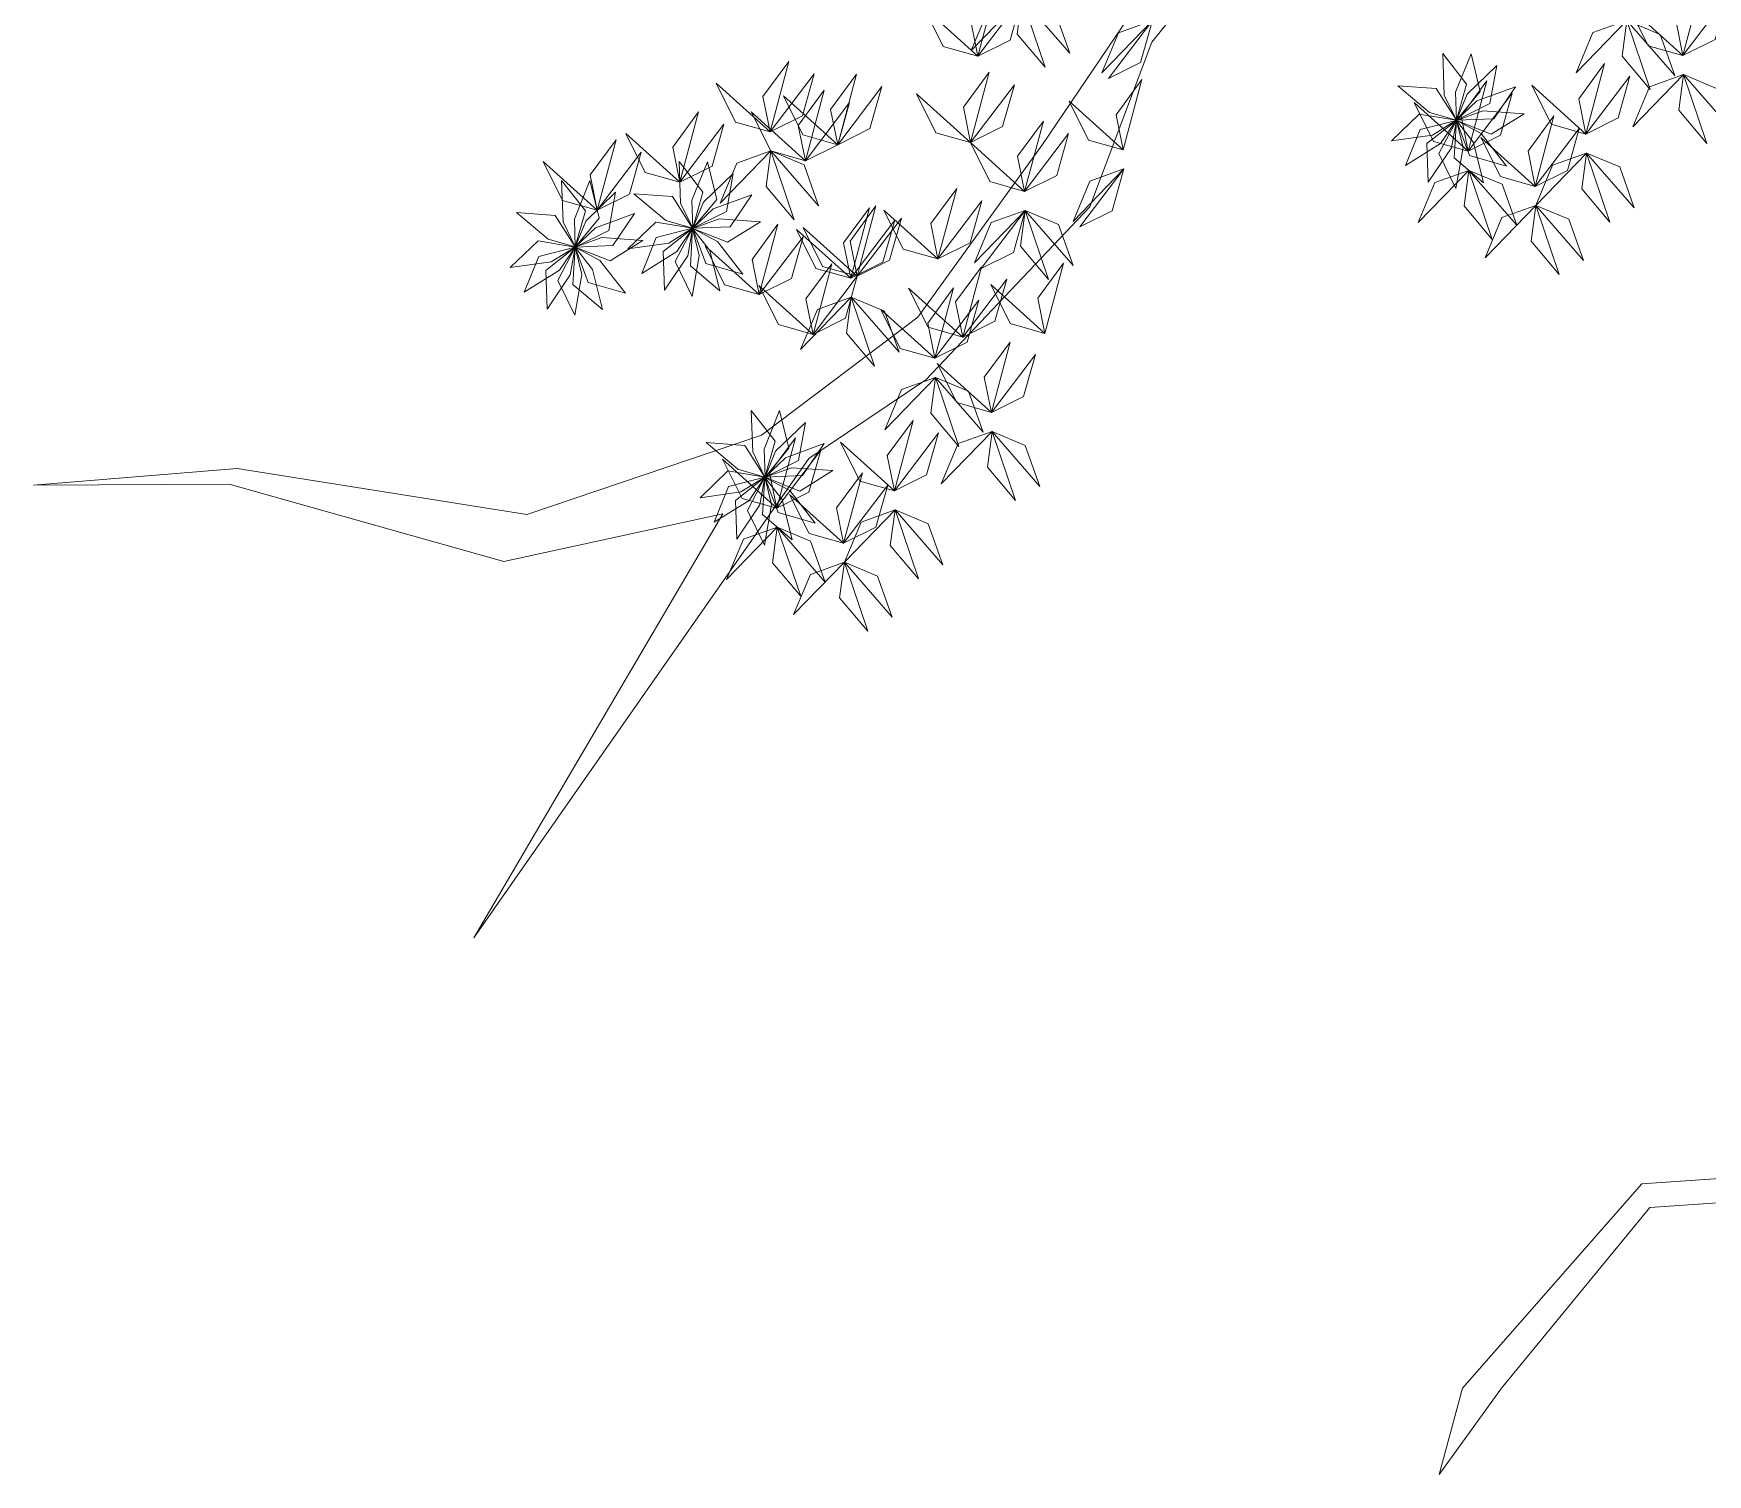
# Model space of a CAD drawing. Header units: inches. Extents: x -173 to 14008, y -3334 to 10368.
# Drawn here: x 12136.3 to 12274.1, y 473.9 to 592.5 of the extents above; entities that cross this region are included whole.
import ezdxf

# ---------------------------------------------------------------- set-up
doc = ezdxf.new("R2010")
doc.units = ezdxf.units.IN
doc.header["$MEASUREMENT"] = 0
doc.layers.add('ARREDAMENTO', color=8, linetype='Continuous', lineweight=18)

msp = doc.modelspace()

# ---------------------------------------------------------------- linework, layer by layer
at = {"layer": 'ARREDAMENTO', "linetype": 'Continuous', "lineweight": 0}
for points in [[(12237.31, 609.92), (12219.35, 583.41), (12209.09, 569.19), (12196.23, 559.47), (12176.91, 552.94), (12153.04, 556.72), (12136.28, 555.37), (12152.4, 555.43), (12175, 549.07), (12193.03, 553.01), (12172.53, 518.11), (12200.11, 557.55), (12209.76, 564.03), (12223.24, 578.27), (12228.35, 591.83), (12236.69, 602.18)], [(12288.67, 499.21), (12268.68, 497.84), (12253.92, 481.02), (12252.01, 473.92), (12257.14, 481.04), (12269.34, 495.91), (12289.32, 497.28)]]:
    msp.add_lwpolyline(points, dxfattribs=at)
at = {"layer": 'ARREDAMENTO', "lineweight": 0}
for points in [[(12214.03, 590.66), (12213.44, 593.56), (12215.57, 596.45), (12214.03, 590.66)], [(12217.66, 595.43), (12214.87, 594.44), (12213.48, 591.12), (12217.66, 595.43)], [(12214.03, 590.66), (12216.68, 591.98), (12217.66, 595.43), (12214.03, 590.66)], [(12214.03, 590.66), (12216.68, 591.98), (12217.66, 595.43), (12214.03, 590.66)], [(12217.66, 595.43), (12217.27, 592.49), (12219.58, 589.75), (12217.66, 595.43)], [(12217.66, 595.43), (12220.39, 594.29), (12221.6, 590.91), (12217.66, 595.43)], [(12272.07, 590.71), (12271.48, 593.62), (12273.61, 596.51), (12272.07, 590.71)], [(12272.07, 590.71), (12274.72, 592.04), (12275.7, 595.49), (12272.07, 590.71)], [(12214.03, 590.66), (12211.17, 591.46), (12209.57, 594.68), (12214.03, 590.66)], [(12272.07, 590.71), (12269.21, 591.52), (12267.61, 594.73), (12272.07, 590.71)], [(12228.41, 593.6), (12225.62, 592.6), (12224.24, 589.29), (12228.41, 593.6)], [(12224.78, 588.82), (12227.43, 590.15), (12228.41, 593.6), (12224.78, 588.82)], [(12267.46, 593.6), (12264.67, 592.61), (12263.29, 589.3), (12267.46, 593.6)], [(12267.46, 593.6), (12267.07, 590.66), (12269.39, 587.92), (12267.46, 593.6)], [(12267.46, 593.6), (12270.2, 592.46), (12271.4, 589.08), (12267.46, 593.6)], [(12196.93, 584.43), (12196.34, 587.34), (12198.47, 590.23), (12196.93, 584.43)], [(12252.3, 590.88), (12252.42, 587.47), (12253.43, 585.4), (12254.26, 588.37), (12252.3, 590.88)], [(12254.63, 590.86), (12253.36, 587.7), (12253.43, 585.39), (12255.39, 587.77), (12254.63, 590.86)], [(12256.75, 589.89), (12254.3, 587.53), (12253.43, 585.39), (12256.19, 586.76), (12256.75, 589.89)], [(12264.08, 584.26), (12263.5, 587.16), (12265.62, 590.05), (12264.08, 584.26)], [(12196.93, 584.43), (12199.58, 585.76), (12200.56, 589.21), (12196.93, 584.43)], [(12202.49, 583.38), (12201.9, 586.29), (12204.03, 589.18), (12202.49, 583.38)], [(12213.42, 583.55), (12212.84, 586.46), (12214.96, 589.35), (12213.42, 583.55)], [(12226, 582.95), (12225.42, 585.85), (12227.54, 588.74), (12226, 582.95)], [(12254.39, 582.84), (12253.81, 585.75), (12255.93, 588.64), (12254.39, 582.84)], [(12264.08, 584.26), (12266.73, 585.58), (12267.71, 589.03), (12264.08, 584.26)], [(12272.12, 589.15), (12269.33, 588.15), (12267.94, 584.84), (12272.12, 589.15)], [(12272.12, 589.15), (12271.73, 586.21), (12274.04, 583.47), (12272.12, 589.15)], [(12272.12, 589.15), (12274.85, 588.01), (12276.06, 584.63), (12272.12, 589.15)], [(12196.93, 584.43), (12194.08, 585.24), (12192.48, 588.45), (12196.93, 584.43)], [(12202.49, 583.38), (12199.63, 584.19), (12198.04, 587.4), (12202.49, 583.38)], [(12199.83, 582.06), (12199.25, 584.97), (12201.38, 587.86), (12199.83, 582.06)], [(12202.49, 583.38), (12205.14, 584.7), (12206.12, 588.16), (12202.49, 583.38)], [(12213.42, 583.55), (12210.57, 584.36), (12208.97, 587.57), (12213.42, 583.55)], [(12213.42, 583.55), (12216.07, 584.87), (12217.05, 588.32), (12213.42, 583.55)], [(12248.59, 588.23), (12251.2, 586.04), (12253.42, 585.39), (12251.77, 588), (12248.59, 588.23)], [(12258.3, 588.15), (12255.1, 586.98), (12253.43, 585.39), (12256.51, 585.52), (12258.3, 588.15)], [(12254.39, 582.84), (12257.05, 584.16), (12258.02, 587.62), (12254.39, 582.84)], [(12264.08, 584.26), (12261.23, 585.06), (12259.63, 588.28), (12264.08, 584.26)], [(12189.49, 580.29), (12188.91, 583.19), (12191.04, 586.08), (12189.49, 580.29)], [(12199.83, 582.06), (12196.98, 582.87), (12195.38, 586.08), (12199.83, 582.06)], [(12199.83, 582.06), (12202.49, 583.38), (12203.46, 586.84), (12199.83, 582.06)], [(12226, 582.95), (12223.15, 583.75), (12221.55, 586.97), (12226, 582.95)], [(12248.08, 583.7), (12251.45, 584.17), (12253.41, 585.39), (12250.37, 585.9), (12248.08, 583.7)], [(12254.39, 582.84), (12251.54, 583.65), (12249.94, 586.86), (12254.39, 582.84)], [(12259, 585.93), (12255.6, 586.17), (12253.43, 585.38), (12256.3, 584.25), (12259, 585.93)], [(12259.91, 579.95), (12259.32, 582.86), (12261.45, 585.75), (12259.91, 579.95)], [(12189.49, 580.29), (12192.15, 581.61), (12193.13, 585.06), (12189.49, 580.29)], [(12217.87, 579.53), (12217.29, 582.44), (12219.42, 585.33), (12217.87, 579.53)], [(12249.23, 581.67), (12252.12, 583.48), (12253.41, 585.38), (12250.43, 584.62), (12249.23, 581.67)], [(12251.1, 580.29), (12253.01, 583.11), (12253.42, 585.38), (12251, 583.47), (12251.1, 580.29)], [(12253.38, 579.78), (12253.97, 583.14), (12253.42, 585.38), (12251.99, 582.65), (12253.38, 579.78)], [(12255.66, 580.25), (12254.84, 583.56), (12253.42, 585.38), (12253.23, 582.3), (12255.66, 580.25)], [(12257.56, 581.6), (12255.46, 584.29), (12253.43, 585.38), (12254.5, 582.49), (12257.56, 581.6)], [(12259.91, 579.95), (12262.56, 581.27), (12263.54, 584.72), (12259.91, 579.95)], [(12182.69, 577.99), (12182.11, 580.89), (12184.24, 583.78), (12182.69, 577.99)], [(12189.49, 580.29), (12186.64, 581.09), (12185.04, 584.31), (12189.49, 580.29)], [(12217.87, 579.53), (12215.02, 580.34), (12213.42, 583.55), (12217.87, 579.53)], [(12217.87, 579.53), (12220.53, 580.85), (12221.5, 584.31), (12217.87, 579.53)], [(12259.91, 579.95), (12257.05, 580.76), (12255.45, 583.97), (12259.91, 579.95)], [(12182.69, 577.99), (12179.84, 578.79), (12178.24, 582.01), (12182.69, 577.99)], [(12182.69, 577.99), (12185.35, 579.31), (12186.32, 582.76), (12182.69, 577.99)], [(12189.43, 581.99), (12189.55, 578.58), (12190.56, 576.51), (12191.39, 579.48), (12189.43, 581.99)], [(12191.77, 581.97), (12190.49, 578.81), (12190.56, 576.51), (12192.53, 578.88), (12191.77, 581.97)], [(12196.98, 582.87), (12194.19, 581.87), (12192.81, 578.56), (12196.98, 582.87)], [(12196.98, 582.87), (12196.59, 579.93), (12198.91, 577.19), (12196.98, 582.87)], [(12196.98, 582.87), (12199.72, 581.73), (12200.92, 578.35), (12196.98, 582.87)], [(12264.13, 582.69), (12261.34, 581.7), (12259.96, 578.38), (12264.13, 582.69)], [(12264.13, 582.69), (12263.74, 579.75), (12266.06, 577.01), (12264.13, 582.69)], [(12264.13, 582.69), (12266.87, 581.55), (12268.07, 578.17), (12264.13, 582.69)], [(12179.76, 580.44), (12179.88, 577.03), (12180.89, 574.96), (12181.72, 577.93), (12179.76, 580.44)], [(12182.09, 580.42), (12180.82, 577.26), (12180.89, 574.95), (12182.86, 577.33), (12182.09, 580.42)], [(12193.89, 581.01), (12191.43, 578.64), (12190.56, 576.5), (12193.33, 577.87), (12193.89, 581.01)], [(12226.05, 581.38), (12223.26, 580.39), (12221.88, 577.07), (12226.05, 581.38)], [(12222.42, 576.61), (12225.08, 577.93), (12226.05, 581.38), (12222.42, 576.61)], [(12254.44, 581.27), (12251.65, 580.28), (12250.27, 576.97), (12254.44, 581.27)], [(12254.44, 581.27), (12254.06, 578.34), (12256.37, 575.59), (12254.44, 581.27)], [(12254.44, 581.27), (12257.18, 580.13), (12258.39, 576.75), (12254.44, 581.27)], [(12184.21, 579.46), (12181.76, 577.09), (12180.89, 574.95), (12183.65, 576.32), (12184.21, 579.46)], [(12185.72, 579.34), (12188.34, 577.15), (12190.55, 576.51), (12188.9, 579.11), (12185.72, 579.34)], [(12195.43, 579.26), (12192.23, 578.1), (12190.56, 576.5), (12193.65, 576.63), (12195.43, 579.26)], [(12210.74, 573.98), (12210.16, 576.89), (12212.29, 579.78), (12210.74, 573.98)], [(12176.05, 577.79), (12178.66, 575.6), (12180.88, 574.96), (12179.23, 577.56), (12176.05, 577.79)], [(12185.76, 577.71), (12182.56, 576.54), (12180.89, 574.95), (12183.97, 575.08), (12185.76, 577.71)], [(12203.56, 572.39), (12202.97, 575.29), (12205.1, 578.18), (12203.56, 572.39)], [(12204.1, 572.55), (12203.51, 575.45), (12205.64, 578.34), (12204.1, 572.55)], [(12210.74, 573.98), (12207.89, 574.79), (12206.29, 578), (12210.74, 573.98)], [(12210.74, 573.98), (12213.4, 575.3), (12214.37, 578.76), (12210.74, 573.98)], [(12217.93, 577.96), (12215.13, 576.97), (12213.75, 573.66), (12217.93, 577.96)], [(12214.29, 573.19), (12216.95, 574.51), (12217.93, 577.96), (12214.29, 573.19)], [(12217.93, 577.96), (12217.54, 575.03), (12219.85, 572.28), (12217.93, 577.96)], [(12217.93, 577.96), (12220.66, 576.82), (12221.87, 573.44), (12217.93, 577.96)], [(12259.96, 578.38), (12257.17, 577.39), (12255.78, 574.08), (12259.96, 578.38)], [(12259.96, 578.38), (12259.57, 575.44), (12261.88, 572.7), (12259.96, 578.38)], [(12259.96, 578.38), (12262.69, 577.24), (12263.9, 573.86), (12259.96, 578.38)], [(12185.21, 574.81), (12188.59, 575.28), (12190.55, 576.5), (12187.51, 577.01), (12185.21, 574.81)], [(12186.36, 572.78), (12189.25, 574.59), (12190.55, 576.5), (12187.56, 575.73), (12186.36, 572.78)], [(12188.23, 571.4), (12190.14, 574.22), (12190.55, 576.49), (12188.13, 574.58), (12188.23, 571.4)], [(12190.51, 570.89), (12191.1, 574.25), (12190.55, 576.49), (12189.12, 573.76), (12190.51, 570.89)], [(12192.79, 571.36), (12191.97, 574.67), (12190.55, 576.49), (12190.36, 573.41), (12192.79, 571.36)], [(12196.13, 577.04), (12192.73, 577.28), (12190.56, 576.49), (12193.43, 575.36), (12196.13, 577.04)], [(12194.69, 572.71), (12192.59, 575.4), (12190.56, 576.49), (12191.63, 573.6), (12194.69, 572.71)], [(12196.03, 571.04), (12195.45, 573.94), (12197.57, 576.83), (12196.03, 571.04)], [(12203.56, 572.39), (12200.7, 573.19), (12199.1, 576.41), (12203.56, 572.39)], [(12204.1, 572.55), (12201.24, 573.35), (12199.65, 576.56), (12204.1, 572.55)], [(12203.56, 572.39), (12206.21, 573.71), (12207.19, 577.16), (12203.56, 572.39)], [(12204.1, 572.55), (12206.75, 573.87), (12207.73, 577.32), (12204.1, 572.55)], [(12175.54, 573.26), (12178.91, 573.73), (12180.87, 574.95), (12177.83, 575.46), (12175.54, 573.26)], [(12176.69, 571.23), (12179.58, 573.04), (12180.87, 574.95), (12177.89, 574.18), (12176.69, 571.23)], [(12178.56, 569.85), (12180.47, 572.67), (12180.88, 574.94), (12178.46, 573.03), (12178.56, 569.85)], [(12180.84, 569.34), (12181.43, 572.7), (12180.88, 574.94), (12179.45, 572.21), (12180.84, 569.34)], [(12183.12, 569.81), (12182.3, 573.12), (12180.88, 574.94), (12180.69, 571.86), (12183.12, 569.81)], [(12186.46, 575.49), (12183.06, 575.73), (12180.89, 574.94), (12183.76, 573.81), (12186.46, 575.49)], [(12185.02, 571.16), (12182.92, 573.85), (12180.89, 574.94), (12181.96, 572.05), (12185.02, 571.16)], [(12196.03, 571.04), (12193.18, 571.84), (12191.58, 575.06), (12196.03, 571.04)], [(12196.03, 571.04), (12198.68, 572.36), (12199.66, 575.81), (12196.03, 571.04)], [(12200.47, 567.77), (12199.88, 570.68), (12202.01, 573.57), (12200.47, 567.77)], [(12212.78, 567.54), (12212.2, 570.45), (12214.33, 573.34), (12212.78, 567.54)], [(12219.55, 567.84), (12218.97, 570.75), (12221.09, 573.64), (12219.55, 567.84)], [(12200.47, 567.77), (12203.12, 569.09), (12204.1, 572.55), (12200.47, 567.77)], [(12212.78, 567.54), (12215.44, 568.86), (12216.41, 572.32), (12212.78, 567.54)], [(12200.47, 567.77), (12197.61, 568.58), (12196.01, 571.79), (12200.47, 567.77)], [(12203.61, 570.82), (12200.82, 569.82), (12199.44, 566.51), (12203.61, 570.82)], [(12203.61, 570.82), (12203.22, 567.88), (12205.53, 565.14), (12203.61, 570.82)], [(12203.61, 570.82), (12206.35, 569.68), (12207.55, 566.3), (12203.61, 570.82)], [(12212.78, 567.54), (12209.93, 568.35), (12208.33, 571.56), (12212.78, 567.54)], [(12210.49, 565.8), (12209.9, 568.7), (12212.03, 571.59), (12210.49, 565.8)], [(12210.49, 565.8), (12213.14, 567.12), (12214.12, 570.57), (12210.49, 565.8)], [(12219.55, 567.84), (12216.7, 568.65), (12215.1, 571.86), (12219.55, 567.84)], [(12210.49, 565.8), (12207.63, 566.6), (12206.03, 569.82), (12210.49, 565.8)], [(12215.14, 561.34), (12214.56, 564.25), (12216.69, 567.14), (12215.14, 561.34)], [(12215.14, 561.34), (12212.29, 562.15), (12210.69, 565.36), (12215.14, 561.34)], [(12215.14, 561.34), (12217.8, 562.66), (12218.77, 566.11), (12215.14, 561.34)], [(12210.54, 564.23), (12207.75, 563.23), (12206.36, 559.92), (12210.54, 564.23)], [(12210.54, 564.23), (12210.15, 561.29), (12212.46, 558.55), (12210.54, 564.23)], [(12210.54, 564.23), (12213.27, 563.09), (12214.48, 559.71), (12210.54, 564.23)], [(12195.38, 561.5), (12195.5, 558.1), (12196.5, 556.02), (12197.33, 558.99), (12195.38, 561.5)], [(12197.71, 561.49), (12196.43, 558.33), (12196.51, 556.02), (12198.47, 558.4), (12197.71, 561.49)], [(12199.83, 560.52), (12197.38, 558.15), (12196.51, 556.02), (12199.27, 557.39), (12199.83, 560.52)], [(12207.16, 554.88), (12206.57, 557.79), (12208.7, 560.68), (12207.16, 554.88)], [(12207.16, 554.88), (12209.81, 556.2), (12210.79, 559.66), (12207.16, 554.88)], [(12215.2, 559.77), (12212.4, 558.78), (12211.02, 555.47), (12215.2, 559.77)], [(12215.2, 559.77), (12214.81, 556.84), (12217.12, 554.09), (12215.2, 559.77)], [(12215.2, 559.77), (12217.93, 558.63), (12219.14, 555.25), (12215.2, 559.77)], [(12191.67, 558.86), (12194.28, 556.66), (12196.5, 556.02), (12194.84, 558.63), (12191.67, 558.86)], [(12201.38, 558.78), (12198.18, 557.61), (12196.51, 556.01), (12199.59, 556.14), (12201.38, 558.78)], [(12197.47, 553.47), (12196.89, 556.37), (12199.01, 559.26), (12197.47, 553.47)], [(12197.47, 553.47), (12200.12, 554.79), (12201.1, 558.24), (12197.47, 553.47)], [(12207.16, 554.88), (12204.31, 555.69), (12202.71, 558.9), (12207.16, 554.88)], [(12197.47, 553.47), (12194.62, 554.27), (12193.02, 557.49), (12197.47, 553.47)], [(12202.08, 556.55), (12198.68, 556.79), (12196.51, 556.01), (12199.38, 554.87), (12202.08, 556.55)], [(12191.16, 554.32), (12194.53, 554.8), (12196.49, 556.01), (12193.45, 556.53), (12191.16, 554.32)], [(12192.31, 552.3), (12195.2, 554.1), (12196.49, 556.01), (12193.5, 555.24), (12192.31, 552.3)], [(12194.18, 550.91), (12196.09, 553.74), (12196.49, 556.01), (12194.08, 554.09), (12194.18, 550.91)], [(12196.46, 550.41), (12197.05, 553.77), (12196.5, 556.01), (12195.07, 553.27), (12196.46, 550.41)], [(12198.74, 550.87), (12197.91, 554.18), (12196.5, 556), (12196.31, 552.93), (12198.74, 550.87)], [(12200.64, 552.23), (12198.54, 554.91), (12196.5, 556), (12197.58, 553.11), (12200.64, 552.23)], [(12202.98, 550.58), (12202.4, 553.48), (12204.53, 556.37), (12202.98, 550.58)], [(12202.98, 550.58), (12200.13, 551.38), (12198.53, 554.6), (12202.98, 550.58)], [(12202.98, 550.58), (12205.64, 551.9), (12206.62, 555.35), (12202.98, 550.58)], [(12207.21, 553.32), (12204.42, 552.32), (12203.04, 549.01), (12207.21, 553.32)], [(12207.21, 553.32), (12206.82, 550.38), (12209.14, 547.64), (12207.21, 553.32)], [(12207.21, 553.32), (12209.95, 552.18), (12211.15, 548.8), (12207.21, 553.32)], [(12197.52, 551.9), (12194.73, 550.9), (12193.35, 547.59), (12197.52, 551.9)], [(12197.52, 551.9), (12197.13, 548.96), (12199.45, 546.22), (12197.52, 551.9)], [(12197.52, 551.9), (12200.26, 550.76), (12201.46, 547.38), (12197.52, 551.9)], [(12203.04, 549.01), (12200.24, 548.01), (12198.86, 544.7), (12203.04, 549.01)], [(12203.04, 549.01), (12202.65, 546.07), (12204.96, 543.33), (12203.04, 549.01)], [(12203.04, 549.01), (12205.77, 547.87), (12206.98, 544.49), (12203.04, 549.01)]]:
    msp.add_lwpolyline(points, dxfattribs=at)

doc.saveas('drawing.dxf')
